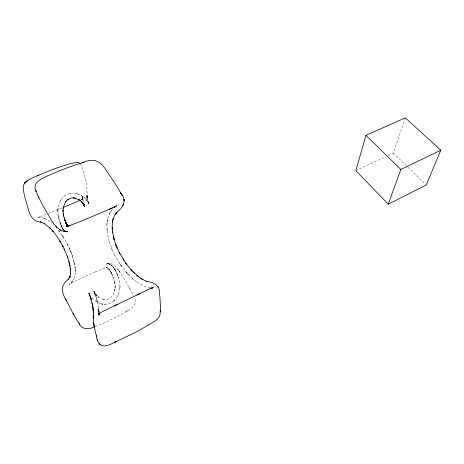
<?xml version="1.0" encoding="UTF-8"?>
<svg xmlns="http://www.w3.org/2000/svg" width="464" height="464" viewBox="0 0 464 464"><rect width="100%" height="100%" fill="white"/><g stroke="black" fill="none" stroke-linecap="round" stroke-linejoin="round"><path stroke-width="0.35" stroke-dasharray="2.32 1.74" d="M57.838 211.514L57.838 211.949L58.023 208.371L58.052 214.652L59.421 220.707L58.116 215.145L58.969 219.124M82.447 198.273L82.441 196.817L82.377 199.305L82.331 196.237L82.441 197.728M87.099 196.927L87.128 197.751L86.983 195.414M87.11 196.707L86.838 199.062C87.876 187.914 85.538 174.748 80.655 164.186M119.892 288.295L119.996 286.073L119.648 290.157L118.355 294.565L118.761 293.503M57.843 210.865C57.965 206.84 58.98 202.751 61.271 199.398C57.159 205.03 65.575 193.911 63.562 196.777M82.505 197.084L82.418 198.505L82.354 196.765L82.511 198.267M87.104 197.734L87.232 196.893M107.085 221.92L107.329 220.342L106.853 225.243L106.923 223.607L107.213 231.919M107.225 220.963L108.083 217.233L107.903 217.848L109.637 213.428L108.953 214.913M388.159 155.481L393.327 153.062L405.333 117.839M117.67 295.997L118.436 294.356L116.261 298.248L113.924 300.811L114.672 300.104M109.353 214.055L111.337 210.714L110.386 212.152M82.377 197.049L82.563 198.546L82.064 199.862L82.505 198.053L82.256 199.561L82.459 198.186L82.035 199.253L82.598 198.563L82.377 197.049L82.488 197.942M110.925 211.34L112.816 208.962L112.242 209.571M114.55 300.22L115.153 299.599M114.04 300.701C110.397 303.85 106.372 304.935 101.767 304.036L102.637 304.193M81.728 199.45L82.053 199.23L81.293 199.746L82.366 198.917L82.517 197.56L82.36 199.12L82.418 197.241M64.125 196.289C64.728 194.915 71.839 192.798 69.519 193.534M95.381 271.904L76.519 280.529L69.061 284.478L72.274 281.567L70.748 283.185L72.72 280.998L72.274 281.555L74.118 278.429L73.863 278.997L75.214 273.725L75.145 274.311L75.145 268.32L75.249 269.816M355.836 170.59L385.572 156.687M95.352 271.916L104.22 268.157L107.265 267.403L106.105 267.229L107.178 267.693L106.546 267.421M48.337 213.515L62.054 207.918M46.197 214.385L38.181 217.233L39.66 216.885L37.81 217.187L41.638 217.616L45.652 219.049L44.289 218.445L44.782 218.66M95.248 326.494C104.22 323.043 112.862 318.797 121.342 314.285C127.211 310.683 139.049 306.507 134.363 297.604M104.035 299.541L103.414 299.46L106.25 299.512L109.069 298.567L110.995 297.198L112.874 294.959L114.318 291.978L115.113 288.475L115.223 286.184L114.672 290.847L115.217 286.491L114.446 280.975L115.014 283.753L114.805 282.576M107.613 299.193L107.219 299.309M70.238 193.372C71.265 192.635 78.051 193.65 75.458 193.302M104.232 304.349L105.247 304.349M105.061 299.605L104.649 299.593M109.226 263.401L107.799 263.308C113.442 262.908 117.061 267.873 119.782 272.101L117.862 269.41L119.225 271.283M108.82 263.378L106.563 263.158L107.961 263.326M150.342 287.639L145.951 286.601L141.775 284.913L136.961 282.095L137.327 282.344L132.547 278.707L133.8 279.751L133.47 279.479M102.799 304.222L100.178 303.584M103.623 299.489L100.885 298.601L97.759 296.537L98.078 296.798L95.294 294.002L96.46 295.319L93.658 291.038L94.859 293.358L94.122 291.926M107.532 263.274L108.477 263.471L107.126 263.187L110.177 264.387L108.988 263.72M76.166 193.436L78.851 194.277L77.737 193.859L82.14 196.034L80.997 195.332L81.27 195.495M100.352 303.636L96.17 301.554L91.483 297.325M45.165 218.834L48.882 220.957L48.465 220.678L51.974 223.352M106.894 267.577L106.291 267.27L108.593 268.998L107.671 268.093L108.083 268.494M96.17 301.554L97.272 302.244M110.519 264.631L109.365 263.9L111.998 265.889L110.971 264.979M81.861 195.854L85.19 198.453L84.019 197.42L87.592 201.202L86.6 199.909L87.046 200.477M63.736 230.092L64.322 230.55M97.759 296.537L98.762 297.337L98.455 297.093M132.878 278.98L125.199 271.121L128.772 275.129L127.641 273.917M64.119 230.393L62.211 227.824L63.951 230.254L62.599 228.682L63.063 229.355M53.105 224.367L53.459 224.698M112.207 266.116L111.203 265.164L113.935 268.169L113.054 267.073M393.327 153.062L425.778 184.481M112.398 266.33L112.01 265.93L113.28 267.339M108.187 268.592L109.266 269.775L108.379 268.766M96.674 295.522L97.104 295.962L95.949 294.768M127.107 273.331L119.439 263.245M108.866 269.323L109.429 269.996M109.046 269.509L110.484 271.428L110.119 270.912M58.383 230.185L62.889 236.536L67.599 244.714L66.433 242.51L66.735 243.09M114.063 268.354L113.199 267.235L114.55 269.068M59.05 231.037L58.742 230.631L61.004 233.711M87.139 200.599L88.868 203.423L87.713 201.376M114.434 268.888L115.107 269.944L113.837 268.053L115.849 271.289L115.159 270.025M119.039 271.017L127.101 283.852L133.516 295.684M110.995 272.339L111.377 273.041L109.753 270.39M114.092 268.383L114.892 269.567M119.892 263.923L122.102 267.119L114.156 254.092L114.799 255.316M110.194 271.022L110.913 272.188L110.345 271.249M62.269 235.579L61.973 235.126L62.889 236.536M62.594 236.072L64.107 238.49M62.472 228.421L63.382 229.895L62.953 229.199M62.843 229.013L62.431 228.323L63.313 229.808L62.385 228.218L62.779 228.909M128.986 287.112L129.682 288.341L129.45 287.929M115.965 271.521L115.292 270.245L116.464 272.536M111.082 272.501L111.824 273.934L111.18 272.675L111.459 273.215M67.286 244.122L70.673 251.297L72.86 257.508L71.63 253.767L72.274 255.658M88.485 202.698L88.821 203.371L87.47 198.778L87.742 200.019L86.977 195.216L87.104 196.73L87.052 196.069M114.509 254.771L112.642 250.978M62.565 228.508L61.66 226.629L62.379 228.166L62.06 227.488M115.826 271.249L116.945 273.603L116.348 272.298M111.551 273.4L112.677 275.842L112.114 274.572L112.346 275.094M95.967 296.74L96.286 297.813L93.85 291.363L95.596 294.385L93.977 291.52L95.132 294.28M94.726 293.173L94.035 291.711L94.633 293.016M88.775 203.29L88.421 202.542L89.007 203.853L88.386 202.432L88.723 203.197M112.92 251.558L109.086 241.1L109.44 242.336M94.215 292.076L94.888 293.555M61.573 226.426L61.869 227.093L61.19 225.55L61.973 227.302M116.713 273.099L117.073 273.905M61.48 226.212L60.372 223.515L61.37 225.974L60.726 224.419M112.45 275.332L114.016 279.485M116.858 273.406L117.752 275.546M94.163 291.908L94.801 293.416M88.612 202.942L88.154 201.614L88.937 203.725L88.299 202.153M111.766 248.982L111.957 249.446L111.418 248.118M70.98 252.074L69.148 247.84L71.369 253.071L70.574 251.036M94.354 292.32L94.969 293.84M88.554 202.791L88.792 203.429L88.253 201.985L88.868 203.586M117.879 275.9L117.369 274.566L119.428 281.167M60.279 223.242L60.517 223.886L59.63 221.386L60.627 224.164M94.923 293.741L95.3 294.739M88.206 201.811L88.491 202.623M60.175 222.952L59.131 219.727M113.761 278.702L113.315 277.443L114.73 282.187M95.277 294.675L95.468 295.22M118.32 277.141L118.604 278.011M95.63 295.707L95.456 295.168L97.034 300.55L96.448 298.358L96.599 298.891M72.581 256.615L73.898 261.325L73.457 259.579M109.185 241.454L107.607 234.54L106.94 229.112L107.091 230.84M96.895 300.022L97.434 302.255L97.046 300.597L97.167 301.13M73.718 260.565L74.333 263.239M83.311 202.194L82.435 197.641L82.783 199.764L82.575 198.546M97.312 301.716L98.762 309.946L98.449 307.591L98.525 308.148M74.188 262.525L75.093 267.838L74.884 266.272M84.987 177.352L85.127 178.072M119.341 280.743L119.985 286.41M74.524 264.178L74.397 263.482L74.692 265.112M82.395 197.113L82.476 197.989L82.337 196.492L82.609 198.841L82.528 198.244M98.612 308.763L98.896 311.129M75.006 267.177L75.191 268.952M98.699 309.378L99.006 313.49L98.994 311.704M99.052 313.56L98.774 309.987L98.983 312.371L98.844 310.59M82.418 197.38L82.476 197.989M98.994 312.359L98.89 311.17L99.029 312.962L98.948 311.773M87.035 195.878L87.104 197.067M82.383 196.858L82.482 198.343L82.424 197.478M87.029 195.704L87.087 196.55M82.377 196.62L82.459 198.099M75.29 270.889L75.313 271.51L75.267 270.048M87.145 196.591L87.035 198.122L87.145 196.591M82.58 198.505L82.296 199.102L82.58 198.505M127.6 310.665L126.521 311.315L127.583 310.689M107.068 267.467L106.123 267.328L107.068 267.467M88.508 202.739L88.125 202.055L88.508 202.739M63.087 229.483L62.275 227.969L63.087 229.483M88.67 203.075L88.346 202.298L88.641 203.07M87.093 196.487L86.994 195.622L87.168 197.13L87.093 196.487"/><path stroke-width="0.7" d="M160.271 311.53L160.3 310.845L159.993 314.389L159.152 316.912L157.453 319.128L154.692 321.343L136.323 331.957L114.747 342.275L116.104 341.684C106.03 346.817 98.438 349.566 96.373 335.942C94.708 328.924 92.696 321.743 93.409 314.464L93.258 316.587M63.029 211.439L63.029 210.186L63.406 214.913M93.235 318.403L93.235 317.422M63.029 210.586L63.249 208.11M160.295 311.071C160.573 305.376 160.144 299.669 159.599 294.008C160.318 285.557 153.99 282.431 146.636 281.341L147.268 281.573L142.663 279.444L138.516 276.718L131.492 270.297L132.605 271.475M93.345 315.276L93.316 310.613L93.45 312.4L93.403 311.762M98.989 313.832L98.867 314.963L98.994 313.786L98.49 314.795L100.038 313.177L102.927 311.425L139.623 293.712L138.394 294.321M112.468 221.966L112.178 226.583L112.619 232.36M112.346 222.72L112.764 220.261M63.197 208.4L64.751 203.325L66.213 201.109L68.405 199.195L67.767 199.642M98.791 314.749L98.994 313.67M63.388 207.321L63.562 206.555M112.624 221.032L113.535 217.767L114.968 214.791M365.963 135.337L355.836 170.59L388.252 204.195L426.294 184.979L440.8 150.197L405.333 117.839L365.963 135.337L400.844 169.493L388.252 204.195M114.927 214.861L116.487 212.738L115.826 213.527C122.16 207.721 127.913 201.55 120.93 193.25M69.844 277.008L70.11 276.277L69.623 277.605L70.574 273.232L70.371 268.604L70.516 270.135L69.42 263.413L67.367 256.395L67.686 257.352M98.612 314.679L99.023 313.635M69.896 276.869L68.191 279.722L68.788 279.003C60.569 284.797 60.929 291.705 66.027 299.785C70.232 308.183 74.408 316.657 79.709 324.423L79.245 323.762C81.896 329.771 89.013 329.637 94.047 326.946M122.943 205.749L123.766 204.282M65.813 201.614L66.213 201.109M116.406 212.831L117.102 212.036M114.132 207.623L115.095 206.747M114.393 207.356L116.65 205.703L109.394 209.293L112.259 208.017L79.06 222.018L68.753 225.898L69.182 225.777L66.259 226.293L67.355 226.206M68.26 199.294L70.83 198.163L73.672 197.908L73.045 197.89M80.446 200.233L63.104 207.495M136.967 295.017L149.118 289.13L152.807 287.761L151.867 287.802L152.546 287.813M400.844 169.493L440.8 150.197M114.504 305.817L117.05 304.616M37.23 175.734L54.497 168.757L69.733 163.757L76.769 162.4L78.561 162.649L80.144 163.618M38.321 175.259C32.996 178.304 23.925 179.736 23.212 187.05C23.345 192.102 24.859 197.003 26.141 201.857C28.867 210.053 29.893 222.03 41.157 222.047L40.414 221.833L44.782 223.799L44.225 223.457L50.402 228.381L49.323 227.331L49.729 227.725M150.829 288.359L152.447 287.79M152.001 287.889L153.613 287.622M66.903 226.241L67.576 226.258L66.77 224.773L67.616 226.299L66.787 224.825L67.187 225.539M73.463 197.908L75.371 198.192L74.727 198.058M121.313 193.964L122.044 195.332C117.607 187.05 112.334 179.255 106.964 171.558C101.239 161.53 94.157 157.232 82.801 162.58L84.025 162.214C73.074 165.381 62.425 169.511 51.951 173.983C44.822 177.323 30.531 181.447 36.343 191.968C39.521 199.775 43.796 207.072 47.937 214.391C52.362 221.659 56.91 231.623 66.804 231.646L65.581 231.414L67.448 231.785L65.581 231.414M63.591 231.124L65.505 231.437M67.843 226.345L66.59 226.2L67.576 226.258L66.752 224.709L67.529 226.194L67.158 225.481M75.145 198.14L79.495 200.117L79.199 199.926L81.815 202.008L81.426 201.649L83.601 204.114M66.248 231.542L66.88 231.722L65.749 231.374L66.369 231.594M64.902 230.944L65.917 231.432M59.63 229.715L60.761 230.266M64.548 230.718L65.151 231.072M140.766 278.301L142.193 279.189L141.706 278.887M78.828 199.694L78.544 199.514L79.495 200.117M136.776 275.361L138.052 276.376M67.964 226.328L66.793 224.895L67.645 226.333M81.426 201.649L82.447 202.629M133.052 271.933L134.206 273.07L133.852 272.722M50.002 227.986L53.273 231.553L52.275 230.388L52.635 230.805M131.051 269.804L130.726 269.451L131.822 270.651L125.651 263.007L126.637 264.364M55.808 226.345L56.672 227.314M67.796 226.252L66.741 224.941L67.727 226.357M82.673 202.919L84.616 206.167L82.244 202.379L83.155 203.51M52.919 231.136L56.643 235.99L60.68 242.312L59.873 240.949L60.129 241.379M99.302 343.749L100.004 344.711M125.239 262.409L125.935 263.395L119.213 252.422L120.106 254.075M66.764 224.941L67.228 225.608M89.952 295.127L89.291 293.961L89.656 294.623M122.943 258.918L123.876 260.391M83.532 204.038L84.506 205.935L83.972 204.52M83.903 204.63L83.497 203.945L84.57 205.83L83.845 204.52M60.436 241.889L63.087 246.68L62.576 245.723M120.744 192.943L121.493 194.283M73.289 313.809L73.596 314.366L73.121 313.502M84.1 204.966L84.779 206.312L83.729 204.224L84.402 205.691M89.082 293.538L89.413 294.182M119.492 252.926L115.53 244.093L117.45 248.843L117.148 248.159M62.884 246.297L67.425 256.569M67.118 225.411L66.335 223.839L67.065 225.33M84.291 205.349L84.059 204.763L84.68 206.155L83.955 204.612L84.581 205.981L84.228 205.192M65.592 298.886L66.335 300.423M66.625 224.425L67.007 225.231L65.894 222.801L66.555 224.298M89.343 294.072L88.908 293.167L89.732 295.023L89.198 293.753M64.653 249.847L64.189 248.866L64.351 249.214M38.79 197.49L38.35 196.539L38.506 196.893M158.352 287.332L158.056 286.682M83.885 204.404L84.384 205.575M65.494 221.833L66.114 223.323L65.169 221.003M89.772 295.156L89.482 294.42L90.608 297.546L90.074 295.957L90.271 296.542M65.43 221.659L65.679 222.314L64.519 219.153M35.769 190.385L36.157 191.417L35.977 190.93M63.672 216.108L63.371 214.71L65.035 220.62M115.942 245.259L113.953 238.861L114.167 239.708L112.532 231.606M84.001 204.578L83.642 203.423L84.1 204.844M83.804 203.998L84.297 205.436M97.701 340.251L97.504 339.66M64.74 219.774L64.943 220.406L64.194 218.086M83.723 203.713L84.193 205.163M90.55 297.401L90.225 296.38L91.17 299.471L90.695 297.853L90.869 298.433M91.002 298.897L92.609 305.793M68.974 261.644L69.954 265.93L69.617 264.289M96.529 336.545L96.303 335.663L96.373 335.942M113.442 236.733L113.877 238.612L113.686 237.794M92.295 304.164L92.168 303.595L92.394 304.691M94.296 326.737L93.554 322.283M92.498 305.213L92.887 307.441L92.603 305.741M92.788 306.861L93.131 309.111M92.881 307.388L93.38 311.338M93.194 309.65L93.119 309.053L93.421 311.872L93.258 310.097L93.31 310.723M112.3 229.419L112.189 227.708L112.236 228.462M93.368 311.112L93.432 312.266M98.983 313.948L98.925 315.114L98.989 313.913M70.563 273.238L70.516 273.957L70.574 273.232M113.239 218.573L113.007 219.35L113.257 218.556M98.861 314.116L98.49 314.795L98.861 314.116M24.43 183.228L27.794 180.421L24.43 183.228M67.889 226.27L67.274 225.701L67.86 226.252M65.836 222.656L65.546 221.989L66.19 223.474L65.836 222.656M123.917 199.688L123.824 199.305L124.161 200.761L123.917 199.688M63.324 214.391L63.226 213.869L63.585 215.789L63.324 214.391"/></g></svg>
